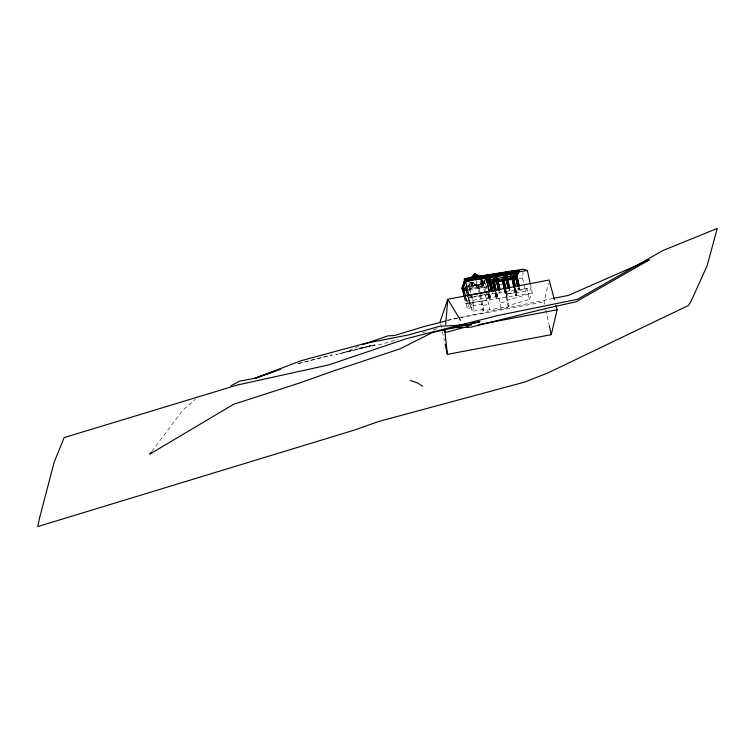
<?xml version="1.0" encoding="UTF-8"?>
<svg xmlns="http://www.w3.org/2000/svg" width="755" height="755" viewBox="0 0 755 755"><rect width="100%" height="100%" fill="white"/><g stroke="black" fill="none" stroke-linecap="round" stroke-linejoin="round"><path stroke-width="0.57" stroke-dasharray="3.77 2.83" d="M481.36 284.361C481.973 281.407 482.181 284.928 481.171 283.974L482.134 278.869M482.492 280.228L482.171 282.663L482.218 280.275M479.614 295.243L483.049 310.852L508.275 306.804L508.983 305.379L529.255 299.452L526.801 288.325L506.53 294.242L525.442 291.213L522.554 278.048L523.045 272.517M479.359 294.091L478.094 288.334L478.415 285.135L468.194 286.777M485.342 283.323L480.822 284.163L481.501 280.114M480.822 284.163L481.662 280.869L485.031 280.341M481.633 284.314L481.983 280.813M544.553 304.076L544.053 301.811L548.347 283.465M483.011 285.654L482.643 286.655L483.011 285.654C481.35 288.92 460.946 277.057 476.065 285.239M480.68 283.88L485.191 283.097M465.769 287.013L468.827 285.371L469.988 282.162M470.648 282.313L469.091 286.598L471.28 284.371L471.592 282.153L468.827 285.371M471.28 284.371L472.054 282.238M485.786 291.364L487.202 297.8L486.333 300.179L465.712 303.84L466.571 301.462L465.627 297.168M485.89 278.312L483.181 285.805L475.829 285.399L472.828 284.097L473.602 281.955M471.592 282.153L475.556 284.182L476.716 280.964M475.829 285.399L477.377 281.124M475.556 284.182L479.123 284.644L480.671 280.369M479.387 285.871L482.105 278.378M479.123 284.644L483.181 284.635L485.89 277.142M482.841 285.805L485.937 277.245M484.634 292.44L483.181 285.097L484.937 280.803M485.55 290.288L484.842 287.07L485.871 284.22M469.459 296.545L471.545 296.205L469.478 300.197L466.543 300.669L467.94 297.697M471.545 296.205L473.998 307.342L467.203 308.427L469.742 303.057L468.581 297.791L531.133 287.749L528.094 294.195L507.822 300.113L507.115 301.547L499.961 302.698M525.442 291.213L526.801 288.325M529.255 299.452L532.294 293.006L530.623 285.447M481.756 283.059L483.03 280.898L482.794 279.85M481.794 283.219L482.454 282.615M488.787 293.393C491.43 301.075 488.551 301.585 488.032 293.506M492.487 292.487L493.081 292.704M490.542 297.904C489.032 299.641 491.647 295.148 489.551 293.431M495.912 292.289C498.555 299.98 495.686 300.481 495.157 292.402M497.668 296.8C496.167 298.536 498.781 294.044 496.686 292.327M500.376 291.27L499.461 291.723M504.642 289.778C505.491 299.348 508.36 298.81 505.397 289.665M507.398 295.299C506.02 297.206 508.153 291.364 506.161 289.712M515.061 288.334C518.034 297.621 515.033 297.498 514.287 288.287M518.326 289.769L519.242 289.316L518.326 289.769L517.836 287.532M517.043 293.808C515.542 295.535 518.147 291.043 516.061 289.335M519.591 288.608L518.836 288.731L519.591 288.608L519.091 286.371M483.049 310.852L483.757 309.427L478.415 285.135M483.757 309.427L471.932 311.324L473.998 307.342M470.374 286.136L469.261 288.306M478.377 287.362L481.095 286.626L473.055 288.372C472.243 276.085 471.082 288.193 465.882 288.117M471.941 282.757L471.337 283.805L471.979 286.721L472.29 286.268M151.84 451.367L182.597 410.456L195.47 399.187M474.659 285.381L473.838 285.522C469.997 285.645 470.988 285.031 473.696 285.607L475.659 285.805L477.66 287.495L474.517 285.466M472.479 285.145L472.224 285.192M358.672 346.394L343.61 352.878L374.924 344.856L358.398 348.357L379.406 344.733L397.819 339.627M422.347 332.842L425.669 331.898M433.427 329.69L437.862 328.434M297.781 363.683L332.058 354.925L297.593 363.787M447.724 320.535L457.832 317.959M458.955 317.676L553.443 298.404M447.083 320.214L459.786 317.808M460.937 317.591L544.053 301.811M465.59 286.938L485.069 283.474M469.431 288.24L483.181 285.805M468.6 289.156L473.055 288.372M468.798 289.92L484.842 287.07M467.949 297.659L488.57 293.997M466.571 301.462L487.202 297.8M519.213 278.586L522.554 278.048M478.094 288.334L487.268 286.862M499.885 284.833L502.179 284.465M466.052 303.17L472.838 302.075L470.771 306.068L482.596 304.161L481.888 305.596L488.598 304.52M469.742 303.057L532.294 293.006M481.133 281.851L485.616 281.153M481.303 282.615L484.663 282.087M489.259 299.103L490.014 298.98M496.394 297.998L497.149 297.876M506.114 296.489L506.869 296.375M515.769 294.997L516.524 294.884M480.954 286.711L482.794 286.57M472.941 286.154L473.423 286.466L472.781 283.55L471.781 282.785M471.866 283.37L472.828 284.097M468.713 289.627L471.356 293.214L468.921 282.162M545.79 309.739L549.036 324.471M518.591 287.41L519.081 289.646M515.656 288.552L516.882 294.148M514.882 288.514L516.354 295.224M514.127 288.627L515.599 295.337M506.001 290.043L507.228 295.639M505.567 289.863L508.983 305.379M505.227 290.005L506.709 296.715M504.585 290.043L508.275 306.804M501.112 307.955L498.564 296.356L487.211 298.178L489.759 309.776M496.526 292.666L497.507 297.14M495.752 292.619L496.979 298.216M494.997 292.742L496.224 298.329M489.391 293.77L490.373 298.244M488.617 293.723L489.844 299.32M486.55 286.796L487.05 289.033M485.654 283.776L486.881 289.373M487.862 293.846L489.098 299.433M484.88 293.544L486.333 300.179M471.573 294.214L473.385 302.462M469.478 300.197L471.932 311.324M468.411 296.715L470.856 307.842M465.826 297.376L466.543 300.669M464.816 297.545L467.203 308.427M464.259 297.206L465.712 303.84M440.656 323.801L442.147 330.596M442.402 331.728L444.393 340.798M480.624 283.55L485.087 282.927L480.624 283.55M491.986 293.525L492.732 293.412L491.986 293.525M499.112 292.43L499.867 292.308L499.112 292.43M508.842 290.92L509.597 290.807L508.842 290.92M509.351 289.882L510.097 289.769L509.351 289.882M349.442 351.132L335.739 354.69L372.8 345.252L349.442 351.132"/><path stroke-width="1.13" d="M517.118 273.584C516.637 275.801 517.609 271.083 516.826 273.923M465.958 280.86L466.562 281.634L469.497 280.53L466.562 281.568M464.014 296.102L462.551 289.467L465.646 280.907C470.271 281.473 473.347 274.018 476.263 275.141L476.905 278.085L475.886 277.302L476.056 276.66L473.753 277.783L474.593 277.585M481.143 279.029L482.577 278.491L469.553 280.803M471.818 280.69L472.498 279.841L472.026 279.916M472.186 278.095L469.129 279.746M475.084 277.047L474.593 277.642M475.886 277.359C475.386 276.179 477.415 278.038 475.716 276.934M516.835 273.65L516.269 274.895L516.486 273.867M514.4 273.791L510.975 274.367L509.965 279.605L515.684 278.652L487.541 283.116M516.033 275.433L516.165 273.81M516.307 275.386L516.467 273.442M445.318 329.152L445.035 332.596L447.385 354.388L551.273 334.663L557.115 309.758L555.935 305.35M445.695 324.556L447.762 299.273L549.159 280.03L554.463 299.848M463.853 285.296L464.438 278.652L472.583 277.349M516.486 275.5L516.543 274.848M475.763 276.858C473.857 276.679 475.829 277.274 474.499 278.548L473.876 275.566L474.527 274.49L478.878 276.906L485.937 277.245L485.654 278.236L486.484 276.056L478.651 275.622L474.687 273.593L471.922 276.811L464.957 279.878L462.06 288.872L465.354 280.256L462.06 288.872M515.816 277.67L515.41 278.982L516.118 277.793M516.798 272.215L517.43 272.489L518.647 271.394L518.015 273.508L516.901 272.262M517.128 274.414L516.599 274.159L517.354 275.471L518.921 271.347L518.345 272.064M515.665 277.179L515.41 278.982M515.939 277.132L515.684 278.935M440.156 321.536L447.762 299.273L460.522 320.28M509.776 278.991L515.571 278.274M465.155 279.822L461.862 288.438M465.391 296.092L464.212 290.732L465.59 286.938L467.713 296.592M473.913 275.726L474.687 273.593L474.961 274.811M485.71 278.67L486.484 276.056M476.263 275.141L475.206 274.442M517.958 273.536C516.628 272.253 518.723 274.376 517.751 273.423M486.371 280.634L488.796 275.669L489.551 275.556L492.996 291.251M486.626 281.794L489.051 276.83L489.806 276.717L486.89 282.672M499.885 289.033L496.677 274.452L495.922 274.575L492.534 281.521L494.506 290.505M505.161 274.056L502.254 280.011L504.227 288.995M504.463 276.915L505.916 273.942M519.261 286.041L516.052 271.46L515.297 271.573L511.899 278.519L513.881 287.504M512.154 279.68L515.552 272.734L516.307 272.612L513.4 278.567L512.683 278.604L514.655 287.551M472.498 279.897L473.753 277.727M473.866 275.632L474.499 274.575L478.925 276.84L486.277 277.245L489.438 291.619L468.808 295.28L465.354 280.256M476.433 277.321C478.113 276.056 480.406 280.473 478.349 277.51M479.831 278.595L480.406 279.161M483.955 278.246L482.473 278.293L485.701 278.17M484.219 275.99L484.333 276.764L519.204 271.243L519.119 270.422L484.219 275.99L483.54 276.792M484.266 276.302L513.457 271.262M489.797 276.858L512.267 273.263L513.504 271.573M519.138 270.781L513.476 271.621M151.142 452.292L149.745 454.151L233.512 404.331L300.16 382.813L332.115 371.422L400.027 348.848L432.285 332.606L479.897 321.8L472.054 323.121M518.572 272.036L519.204 271.243M230.785 385.937L239.373 381.181L255.171 378.217L274.773 371.432M362.759 344.601L387.9 335.862L394.403 335.541L424.15 326.528L445.478 321.101M644.987 261.777L568.402 295.394L553.443 298.404M647.148 260.834L649.3 259.89L576.046 301.802L543.94 308.937L471.111 327.142L451.594 327.736M271.819 372.243L255.171 378.217L300.943 360.758L364.967 343.44L408.077 335.022L440.099 326.217L463.617 324.999M462.862 289.354L462.258 288.816M272.933 371.837L280.426 369.327M464.778 327.283L445.035 332.596L443.704 329.576M465.929 327.066L468.242 326.622M478.632 324.65L557.115 309.758M479.359 278.68L479.878 278.519M465.646 280.907L486.277 277.245L486.484 276.528M464.212 290.732L466.505 290.326M481.822 276.925L481.662 276.16L516.533 270.639L517.128 271.385M514.249 275.735L487.268 279.992M516.165 277.094L486.909 281.738M513.287 278.661L515.91 278.246M466.448 324.065L457.483 325.575L471.677 324.697L465.92 324.914M480.737 276.037L523.338 269.195L527.339 270.488L530.378 284.295M482.256 276.906L481.662 276.16L516.533 270.639L516.694 271.404M487.872 276L490.118 275.641M492.364 275.282L494.61 274.924M485.399 276.66L519.147 271.319M485.795 277.123L518.968 272.008M518.1 271.97L527.339 270.488M485.305 277.576L487.551 277.217M481.662 276.16L516.533 270.639M486.305 278.218L504.246 275.415M506.492 275.065L510.975 274.367M495.28 290.543L493.308 281.596L496.299 281.181M490.769 282.304L497.526 281.171M499.734 280.898L502.009 280.464M504.217 280.199L506.492 279.765M489.297 277.755L488.542 277.868L491.486 291.288M506.152 275.15L505.397 275.264L508.096 287.57M515.797 273.659L515.042 273.772L517.751 286.079M489.127 278.095L488.372 278.208L491.08 290.505M505.982 275.481L505.227 275.603L507.936 287.9M515.637 273.989L514.882 274.112L517.59 286.409M486.343 282.361L487.098 282.247M493.704 282.219L492.949 282.342L494.912 291.288M503.425 280.718L502.67 280.832L504.397 288.665M513.891 272.649L517.288 272.14M517.93 272.423L511.626 272.98M516.722 273.357L517.713 273.225M517.685 273.574L518.289 273.47M464.438 278.652L467.439 279.624M517.184 272.97L517.666 273.008M410.154 380.322L418.166 383.219L422.602 386.249M477.283 277.161L478.302 277.576M462.881 289.288L463.476 290.062M511.465 272.225L510.861 271.489L511.031 272.244M515.467 278.114L515.684 278.652M549.281 325.603L551.273 334.663M516.42 272.47L516.845 274.471M518.845 285.258L516.146 272.951L515.391 273.065L518.345 286.494M515.297 271.573L518.506 286.154M515.325 285.975L513.598 278.151L512.853 278.265L514.816 287.211M513.683 279.605L515.155 286.315M510.814 271.602L510.975 272.366M512.324 279.341L514.042 287.174M509.606 287.532L506.407 272.951L505.652 273.065L509.097 288.57M509.446 287.863L506.492 274.442L505.737 274.565L508.691 287.985M505.916 288.589L503.953 279.643L503.198 279.756L505.17 288.703M503.793 279.982L505.756 288.929M503.009 279.897L505.001 289.042M496.771 275.952L499.716 289.373M495.922 274.575L499.376 290.269M496.016 276.066L499.215 290.6M495.667 276.764L498.621 290.194M495.506 277.104L498.46 290.524M496.195 290.09L494.232 281.143L493.477 281.266L495.686 291.326M494.063 281.483L496.035 290.43M492.836 291.59L489.636 277.047L488.881 277.17L491.835 290.59M488.796 275.669L492.241 291.373M487.343 283.37L489.306 292.317M475.405 276.821L476.094 279.973M463.579 286.626L464.382 290.269M462.409 286.607L463.863 293.242M445.139 344.195L447.385 354.388M39.694 517.468L37.75 526.584L354.841 429.944L378.878 421.413L524.008 382.257L547.875 372.951L688.456 305.454L691.202 300.99L707.114 265.741L717.25 228.416L662.767 250.603L577.622 299.254L497.403 315.618L406.615 338.608L328.595 364.939L237.174 385.078L64.128 437.598L54.171 462.202L39.694 517.468M496.177 275.726L492.788 282.672L493.534 282.559L496.932 275.613L496.177 275.726M505.907 274.225L502.509 281.171L503.264 281.058L506.662 274.112L505.907 274.225"/></g></svg>
